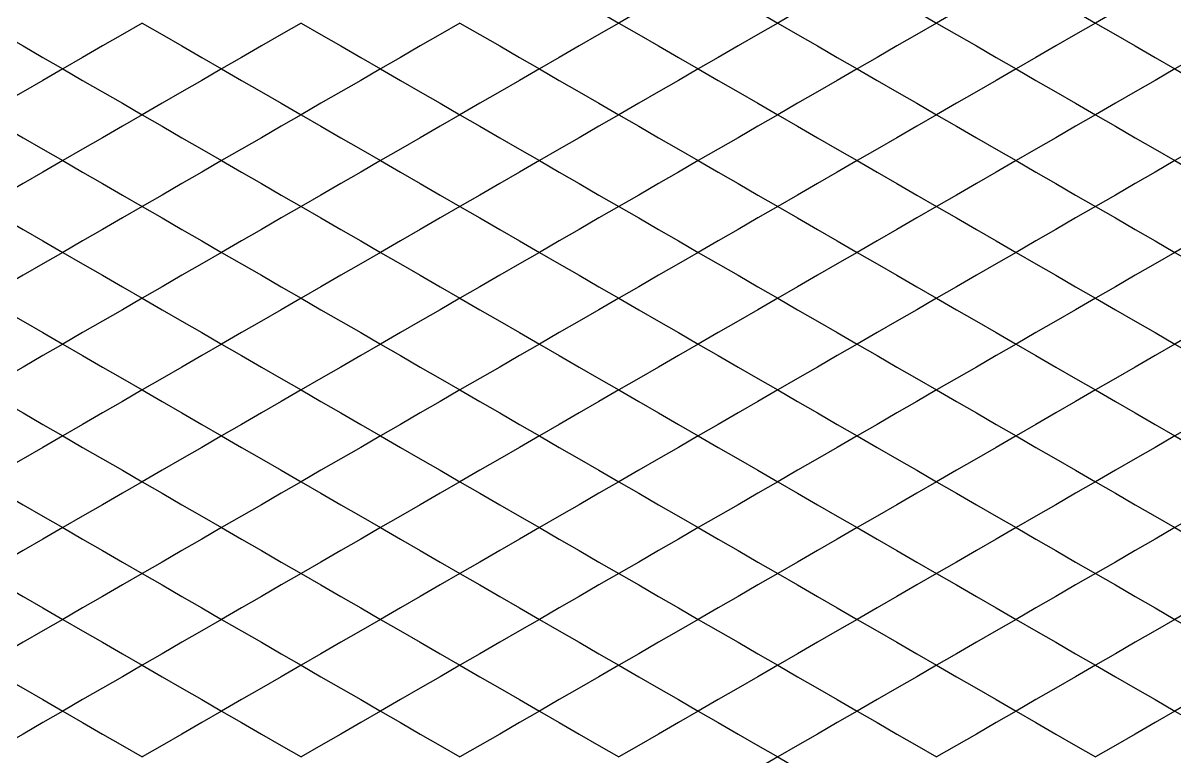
# Model space of a CAD drawing. Header units: metres. Extents: x 0 to 1028, y -291 to 246.
# Drawn here: x 321 to 413.2, y 29.1 to 87.9 of the extents above; entities that cross this region are included whole.
import ezdxf

# ---------------------------------------------------------------- set-up
doc = ezdxf.new("R2010")
doc.units = ezdxf.units.M
doc.layers.add('LAYER_02_PROJECTION', color=7, linetype='Continuous')

msp = doc.modelspace()

# ---------------------------------------------------------------- linework, layer by layer
at = {"layer": 'LAYER_02_PROJECTION'}
for points in [[(362.322, 91.611), (363.913, 90.692), (365.503, 89.774), (367.094, 88.855), (368.685, 87.937)], [(362.322, 91.611), (363.913, 90.692), (365.503, 89.774), (367.094, 88.855), (368.685, 87.937)], [(375.049, 91.611), (373.458, 90.692), (371.867, 89.774), (370.276, 88.855), (368.685, 87.937)], [(375.049, 91.611), (373.458, 90.692), (371.867, 89.774), (370.276, 88.855), (368.685, 87.937)], [(375.049, 91.611), (376.64, 90.692), (378.231, 89.774), (379.822, 88.855), (381.413, 87.937)], [(375.049, 91.611), (376.64, 90.692), (378.231, 89.774), (379.822, 88.855), (381.413, 87.937)], [(387.777, 91.611), (386.186, 90.692), (384.595, 89.774), (383.004, 88.855), (381.413, 87.937)], [(387.777, 91.611), (386.186, 90.692), (384.595, 89.774), (383.004, 88.855), (381.413, 87.937)], [(387.777, 91.611), (389.368, 90.692), (390.959, 89.774), (392.55, 88.855), (394.141, 87.937)], [(387.777, 91.611), (389.368, 90.692), (390.959, 89.774), (392.55, 88.855), (394.141, 87.937)], [(400.505, 91.611), (398.914, 90.692), (397.323, 89.774), (395.732, 88.855), (394.141, 87.937)], [(400.505, 91.611), (398.914, 90.692), (397.323, 89.774), (395.732, 88.855), (394.141, 87.937)], [(400.505, 91.611), (402.096, 90.692), (403.687, 89.774), (405.278, 88.855), (406.869, 87.937)], [(400.505, 91.611), (402.096, 90.692), (403.687, 89.774), (405.278, 88.855), (406.869, 87.937)], [(413.233, 91.611), (411.642, 90.692), (410.051, 89.774), (408.46, 88.855), (406.869, 87.937)], [(413.233, 91.611), (411.642, 90.692), (410.051, 89.774), (408.46, 88.855), (406.869, 87.937)], [(317.774, 87.937), (319.365, 87.018), (320.956, 86.1), (322.547, 85.181), (324.138, 84.262)], [(317.774, 87.937), (319.365, 87.018), (320.956, 86.1), (322.547, 85.181), (324.138, 84.262)], [(330.502, 87.937), (328.911, 87.018), (327.32, 86.1), (325.729, 85.181), (324.138, 84.262)], [(330.502, 87.937), (328.911, 87.018), (327.32, 86.1), (325.729, 85.181), (324.138, 84.262)], [(330.502, 87.937), (332.093, 87.018), (333.684, 86.1), (335.275, 85.181), (336.866, 84.262)], [(330.502, 87.937), (332.093, 87.018), (333.684, 86.1), (335.275, 85.181), (336.866, 84.262)], [(343.23, 87.937), (341.639, 87.018), (340.048, 86.1), (338.457, 85.181), (336.866, 84.262)], [(343.23, 87.937), (341.639, 87.018), (340.048, 86.1), (338.457, 85.181), (336.866, 84.262)], [(343.23, 87.937), (344.821, 87.018), (346.412, 86.1), (348.003, 85.181), (349.594, 84.262)], [(343.23, 87.937), (344.821, 87.018), (346.412, 86.1), (348.003, 85.181), (349.594, 84.262)], [(355.958, 87.937), (354.367, 87.018), (352.776, 86.1), (351.185, 85.181), (349.594, 84.262)], [(355.958, 87.937), (354.367, 87.018), (352.776, 86.1), (351.185, 85.181), (349.594, 84.262)], [(355.958, 87.937), (357.549, 87.018), (359.14, 86.1), (360.731, 85.181), (362.322, 84.262)], [(355.958, 87.937), (357.549, 87.018), (359.14, 86.1), (360.731, 85.181), (362.322, 84.262)], [(368.685, 87.937), (367.094, 87.018), (365.503, 86.1), (363.913, 85.181), (362.322, 84.262)], [(368.685, 87.937), (367.094, 87.018), (365.503, 86.1), (363.913, 85.181), (362.322, 84.262)], [(368.685, 87.937), (370.276, 87.018), (371.867, 86.1), (373.458, 85.181), (375.049, 84.262)], [(368.685, 87.937), (370.276, 87.018), (371.867, 86.1), (373.458, 85.181), (375.049, 84.262)], [(381.413, 87.937), (379.822, 87.018), (378.231, 86.1), (376.64, 85.181), (375.049, 84.262)], [(381.413, 87.937), (379.822, 87.018), (378.231, 86.1), (376.64, 85.181), (375.049, 84.262)], [(381.413, 87.937), (383.004, 87.018), (384.595, 86.1), (386.186, 85.181), (387.777, 84.262)], [(381.413, 87.937), (383.004, 87.018), (384.595, 86.1), (386.186, 85.181), (387.777, 84.262)], [(394.141, 87.937), (392.55, 87.018), (390.959, 86.1), (389.368, 85.181), (387.777, 84.262)], [(394.141, 87.937), (392.55, 87.018), (390.959, 86.1), (389.368, 85.181), (387.777, 84.262)], [(394.141, 87.937), (395.732, 87.018), (397.323, 86.1), (398.914, 85.181), (400.505, 84.262)], [(394.141, 87.937), (395.732, 87.018), (397.323, 86.1), (398.914, 85.181), (400.505, 84.262)], [(406.869, 87.937), (405.278, 87.018), (403.687, 86.1), (402.096, 85.181), (400.505, 84.262)], [(406.869, 87.937), (405.278, 87.018), (403.687, 86.1), (402.096, 85.181), (400.505, 84.262)], [(406.869, 87.937), (408.46, 87.018), (410.051, 86.1), (411.642, 85.181), (413.233, 84.262)], [(406.869, 87.937), (408.46, 87.018), (410.051, 86.1), (411.642, 85.181), (413.233, 84.262)], [(419.597, 87.937), (418.006, 87.018), (416.415, 86.1), (414.824, 85.181), (413.233, 84.262)], [(419.597, 87.937), (418.006, 87.018), (416.415, 86.1), (414.824, 85.181), (413.233, 84.262)], [(324.138, 84.262), (322.547, 83.344), (320.956, 82.425), (319.365, 81.507), (317.774, 80.588)], [(324.138, 84.262), (322.547, 83.344), (320.956, 82.425), (319.365, 81.507), (317.774, 80.588)], [(324.138, 84.262), (325.729, 83.344), (327.32, 82.425), (328.911, 81.507), (330.502, 80.588)], [(324.138, 84.262), (325.729, 83.344), (327.32, 82.425), (328.911, 81.507), (330.502, 80.588)], [(336.866, 84.262), (335.275, 83.344), (333.684, 82.425), (332.093, 81.507), (330.502, 80.588)], [(336.866, 84.262), (335.275, 83.344), (333.684, 82.425), (332.093, 81.507), (330.502, 80.588)], [(336.866, 84.262), (338.457, 83.344), (340.048, 82.425), (341.639, 81.507), (343.23, 80.588)], [(336.866, 84.262), (338.457, 83.344), (340.048, 82.425), (341.639, 81.507), (343.23, 80.588)], [(349.594, 84.262), (348.003, 83.344), (346.412, 82.425), (344.821, 81.507), (343.23, 80.588)], [(349.594, 84.262), (348.003, 83.344), (346.412, 82.425), (344.821, 81.507), (343.23, 80.588)], [(349.594, 84.262), (351.185, 83.344), (352.776, 82.425), (354.367, 81.507), (355.958, 80.588)], [(349.594, 84.262), (351.185, 83.344), (352.776, 82.425), (354.367, 81.507), (355.958, 80.588)], [(362.322, 84.262), (360.731, 83.344), (359.14, 82.425), (357.549, 81.507), (355.958, 80.588)], [(362.322, 84.262), (360.731, 83.344), (359.14, 82.425), (357.549, 81.507), (355.958, 80.588)], [(362.322, 84.262), (363.913, 83.344), (365.503, 82.425), (367.094, 81.507), (368.685, 80.588)], [(362.322, 84.262), (363.913, 83.344), (365.503, 82.425), (367.094, 81.507), (368.685, 80.588)], [(375.049, 84.262), (373.458, 83.344), (371.867, 82.425), (370.276, 81.507), (368.685, 80.588)], [(375.049, 84.262), (373.458, 83.344), (371.867, 82.425), (370.276, 81.507), (368.685, 80.588)], [(375.049, 84.262), (376.64, 83.344), (378.231, 82.425), (379.822, 81.507), (381.413, 80.588)], [(375.049, 84.262), (376.64, 83.344), (378.231, 82.425), (379.822, 81.507), (381.413, 80.588)], [(387.777, 84.262), (386.186, 83.344), (384.595, 82.425), (383.004, 81.507), (381.413, 80.588)], [(387.777, 84.262), (386.186, 83.344), (384.595, 82.425), (383.004, 81.507), (381.413, 80.588)], [(387.777, 84.262), (389.368, 83.344), (390.959, 82.425), (392.55, 81.507), (394.141, 80.588)], [(387.777, 84.262), (389.368, 83.344), (390.959, 82.425), (392.55, 81.507), (394.141, 80.588)], [(400.505, 84.262), (398.914, 83.344), (397.323, 82.425), (395.732, 81.507), (394.141, 80.588)], [(400.505, 84.262), (398.914, 83.344), (397.323, 82.425), (395.732, 81.507), (394.141, 80.588)], [(400.505, 84.262), (402.096, 83.344), (403.687, 82.425), (405.278, 81.507), (406.869, 80.588)], [(400.505, 84.262), (402.096, 83.344), (403.687, 82.425), (405.278, 81.507), (406.869, 80.588)], [(413.233, 84.262), (411.642, 83.344), (410.051, 82.425), (408.46, 81.507), (406.869, 80.588)], [(413.233, 84.262), (411.642, 83.344), (410.051, 82.425), (408.46, 81.507), (406.869, 80.588)], [(413.233, 84.262), (414.824, 83.344), (416.415, 82.425), (418.006, 81.507), (419.597, 80.588)], [(413.233, 84.262), (414.824, 83.344), (416.415, 82.425), (418.006, 81.507), (419.597, 80.588)], [(317.774, 80.588), (319.365, 79.67), (320.956, 78.751), (322.547, 77.833), (324.138, 76.914)], [(317.774, 80.588), (319.365, 79.67), (320.956, 78.751), (322.547, 77.833), (324.138, 76.914)], [(330.502, 80.588), (328.911, 79.67), (327.32, 78.751), (325.729, 77.833), (324.138, 76.914)], [(330.502, 80.588), (328.911, 79.67), (327.32, 78.751), (325.729, 77.833), (324.138, 76.914)], [(330.502, 80.588), (332.093, 79.67), (333.684, 78.751), (335.275, 77.833), (336.866, 76.914)], [(330.502, 80.588), (332.093, 79.67), (333.684, 78.751), (335.275, 77.833), (336.866, 76.914)], [(343.23, 80.588), (341.639, 79.67), (340.048, 78.751), (338.457, 77.833), (336.866, 76.914)], [(343.23, 80.588), (341.639, 79.67), (340.048, 78.751), (338.457, 77.833), (336.866, 76.914)], [(343.23, 80.588), (344.821, 79.67), (346.412, 78.751), (348.003, 77.833), (349.594, 76.914)], [(343.23, 80.588), (344.821, 79.67), (346.412, 78.751), (348.003, 77.833), (349.594, 76.914)], [(355.958, 80.588), (354.367, 79.67), (352.776, 78.751), (351.185, 77.833), (349.594, 76.914)], [(355.958, 80.588), (354.367, 79.67), (352.776, 78.751), (351.185, 77.833), (349.594, 76.914)], [(355.958, 80.588), (357.549, 79.67), (359.14, 78.751), (360.731, 77.833), (362.322, 76.914)], [(355.958, 80.588), (357.549, 79.67), (359.14, 78.751), (360.731, 77.833), (362.322, 76.914)], [(368.685, 80.588), (367.094, 79.67), (365.503, 78.751), (363.913, 77.833), (362.322, 76.914)], [(368.685, 80.588), (367.094, 79.67), (365.503, 78.751), (363.913, 77.833), (362.322, 76.914)], [(368.685, 80.588), (370.276, 79.67), (371.867, 78.751), (373.458, 77.833), (375.049, 76.914)], [(368.685, 80.588), (370.276, 79.67), (371.867, 78.751), (373.458, 77.833), (375.049, 76.914)], [(381.413, 80.588), (379.822, 79.67), (378.231, 78.751), (376.64, 77.833), (375.049, 76.914)], [(381.413, 80.588), (379.822, 79.67), (378.231, 78.751), (376.64, 77.833), (375.049, 76.914)], [(381.413, 80.588), (383.004, 79.67), (384.595, 78.751), (386.186, 77.833), (387.777, 76.914)], [(381.413, 80.588), (383.004, 79.67), (384.595, 78.751), (386.186, 77.833), (387.777, 76.914)], [(394.141, 80.588), (392.55, 79.67), (390.959, 78.751), (389.368, 77.833), (387.777, 76.914)], [(394.141, 80.588), (392.55, 79.67), (390.959, 78.751), (389.368, 77.833), (387.777, 76.914)], [(394.141, 80.588), (395.732, 79.67), (397.323, 78.751), (398.914, 77.833), (400.505, 76.914)], [(394.141, 80.588), (395.732, 79.67), (397.323, 78.751), (398.914, 77.833), (400.505, 76.914)], [(406.869, 80.588), (405.278, 79.67), (403.687, 78.751), (402.096, 77.833), (400.505, 76.914)], [(406.869, 80.588), (405.278, 79.67), (403.687, 78.751), (402.096, 77.833), (400.505, 76.914)], [(406.869, 80.588), (408.46, 79.67), (410.051, 78.751), (411.642, 77.833), (413.233, 76.914)], [(406.869, 80.588), (408.46, 79.67), (410.051, 78.751), (411.642, 77.833), (413.233, 76.914)], [(419.597, 80.588), (418.006, 79.67), (416.415, 78.751), (414.824, 77.833), (413.233, 76.914)], [(419.597, 80.588), (418.006, 79.67), (416.415, 78.751), (414.824, 77.833), (413.233, 76.914)], [(324.138, 76.914), (322.547, 75.995), (320.956, 75.077), (319.365, 74.158), (317.774, 73.24)], [(324.138, 76.914), (322.547, 75.995), (320.956, 75.077), (319.365, 74.158), (317.774, 73.24)], [(324.138, 76.914), (325.729, 75.995), (327.32, 75.077), (328.911, 74.158), (330.502, 73.24)], [(324.138, 76.914), (325.729, 75.995), (327.32, 75.077), (328.911, 74.158), (330.502, 73.24)], [(336.866, 76.914), (335.275, 75.995), (333.684, 75.077), (332.093, 74.158), (330.502, 73.24)], [(336.866, 76.914), (335.275, 75.995), (333.684, 75.077), (332.093, 74.158), (330.502, 73.24)], [(336.866, 76.914), (338.457, 75.995), (340.048, 75.077), (341.639, 74.158), (343.23, 73.24)], [(336.866, 76.914), (338.457, 75.995), (340.048, 75.077), (341.639, 74.158), (343.23, 73.24)], [(349.594, 76.914), (348.003, 75.995), (346.412, 75.077), (344.821, 74.158), (343.23, 73.24)], [(349.594, 76.914), (348.003, 75.995), (346.412, 75.077), (344.821, 74.158), (343.23, 73.24)], [(349.594, 76.914), (351.185, 75.995), (352.776, 75.077), (354.367, 74.158), (355.958, 73.24)], [(349.594, 76.914), (351.185, 75.995), (352.776, 75.077), (354.367, 74.158), (355.958, 73.24)], [(362.322, 76.914), (360.731, 75.995), (359.14, 75.077), (357.549, 74.158), (355.958, 73.24)], [(362.322, 76.914), (360.731, 75.995), (359.14, 75.077), (357.549, 74.158), (355.958, 73.24)], [(362.322, 76.914), (363.913, 75.995), (365.503, 75.077), (367.094, 74.158), (368.685, 73.24)], [(362.322, 76.914), (363.913, 75.995), (365.503, 75.077), (367.094, 74.158), (368.685, 73.24)], [(375.049, 76.914), (373.458, 75.995), (371.867, 75.077), (370.276, 74.158), (368.685, 73.24)], [(375.049, 76.914), (373.458, 75.995), (371.867, 75.077), (370.276, 74.158), (368.685, 73.24)], [(375.049, 76.914), (376.64, 75.995), (378.231, 75.077), (379.822, 74.158), (381.413, 73.24)], [(375.049, 76.914), (376.64, 75.995), (378.231, 75.077), (379.822, 74.158), (381.413, 73.24)], [(387.777, 76.914), (386.186, 75.995), (384.595, 75.077), (383.004, 74.158), (381.413, 73.24)], [(387.777, 76.914), (386.186, 75.995), (384.595, 75.077), (383.004, 74.158), (381.413, 73.24)], [(387.777, 76.914), (389.368, 75.995), (390.959, 75.077), (392.55, 74.158), (394.141, 73.24)], [(387.777, 76.914), (389.368, 75.995), (390.959, 75.077), (392.55, 74.158), (394.141, 73.24)], [(400.505, 76.914), (398.914, 75.995), (397.323, 75.077), (395.732, 74.158), (394.141, 73.24)], [(400.505, 76.914), (398.914, 75.995), (397.323, 75.077), (395.732, 74.158), (394.141, 73.24)], [(400.505, 76.914), (402.096, 75.995), (403.687, 75.077), (405.278, 74.158), (406.869, 73.24)], [(400.505, 76.914), (402.096, 75.995), (403.687, 75.077), (405.278, 74.158), (406.869, 73.24)], [(413.233, 76.914), (411.642, 75.995), (410.051, 75.077), (408.46, 74.158), (406.869, 73.24)], [(413.233, 76.914), (411.642, 75.995), (410.051, 75.077), (408.46, 74.158), (406.869, 73.24)], [(413.233, 76.914), (414.824, 75.995), (416.415, 75.077), (418.006, 74.158), (419.597, 73.24)], [(413.233, 76.914), (414.824, 75.995), (416.415, 75.077), (418.006, 74.158), (419.597, 73.24)], [(317.774, 73.24), (319.365, 72.321), (320.956, 71.403), (322.547, 70.484), (324.138, 69.566)], [(317.774, 73.24), (319.365, 72.321), (320.956, 71.403), (322.547, 70.484), (324.138, 69.566)], [(330.502, 73.24), (328.911, 72.321), (327.32, 71.403), (325.729, 70.484), (324.138, 69.566)], [(330.502, 73.24), (328.911, 72.321), (327.32, 71.403), (325.729, 70.484), (324.138, 69.566)], [(330.502, 73.24), (332.093, 72.321), (333.684, 71.403), (335.275, 70.484), (336.866, 69.566)], [(330.502, 73.24), (332.093, 72.321), (333.684, 71.403), (335.275, 70.484), (336.866, 69.566)], [(343.23, 73.24), (341.639, 72.321), (340.048, 71.403), (338.457, 70.484), (336.866, 69.566)], [(343.23, 73.24), (341.639, 72.321), (340.048, 71.403), (338.457, 70.484), (336.866, 69.566)], [(343.23, 73.24), (344.821, 72.321), (346.412, 71.403), (348.003, 70.484), (349.594, 69.566)], [(343.23, 73.24), (344.821, 72.321), (346.412, 71.403), (348.003, 70.484), (349.594, 69.566)], [(355.958, 73.24), (354.367, 72.321), (352.776, 71.403), (351.185, 70.484), (349.594, 69.566)], [(355.958, 73.24), (354.367, 72.321), (352.776, 71.403), (351.185, 70.484), (349.594, 69.566)], [(355.958, 73.24), (357.549, 72.321), (359.14, 71.403), (360.731, 70.484), (362.322, 69.566)], [(355.958, 73.24), (357.549, 72.321), (359.14, 71.403), (360.731, 70.484), (362.322, 69.566)], [(368.685, 73.24), (367.094, 72.321), (365.503, 71.403), (363.913, 70.484), (362.322, 69.566)], [(368.685, 73.24), (367.094, 72.321), (365.503, 71.403), (363.913, 70.484), (362.322, 69.566)], [(368.685, 73.24), (370.276, 72.321), (371.867, 71.403), (373.458, 70.484), (375.049, 69.566)], [(368.685, 73.24), (370.276, 72.321), (371.867, 71.403), (373.458, 70.484), (375.049, 69.566)], [(381.413, 73.24), (379.822, 72.321), (378.231, 71.403), (376.64, 70.484), (375.049, 69.566)], [(381.413, 73.24), (379.822, 72.321), (378.231, 71.403), (376.64, 70.484), (375.049, 69.566)], [(381.413, 73.24), (383.004, 72.321), (384.595, 71.403), (386.186, 70.484), (387.777, 69.566)], [(381.413, 73.24), (383.004, 72.321), (384.595, 71.403), (386.186, 70.484), (387.777, 69.566)], [(394.141, 73.24), (392.55, 72.321), (390.959, 71.403), (389.368, 70.484), (387.777, 69.566)], [(394.141, 73.24), (392.55, 72.321), (390.959, 71.403), (389.368, 70.484), (387.777, 69.566)], [(394.141, 73.24), (395.732, 72.321), (397.323, 71.403), (398.914, 70.484), (400.505, 69.566)], [(394.141, 73.24), (395.732, 72.321), (397.323, 71.403), (398.914, 70.484), (400.505, 69.566)], [(406.869, 73.24), (405.278, 72.321), (403.687, 71.403), (402.096, 70.484), (400.505, 69.566)], [(406.869, 73.24), (405.278, 72.321), (403.687, 71.403), (402.096, 70.484), (400.505, 69.566)], [(406.869, 73.24), (408.46, 72.321), (410.051, 71.403), (411.642, 70.484), (413.233, 69.566)], [(406.869, 73.24), (408.46, 72.321), (410.051, 71.403), (411.642, 70.484), (413.233, 69.566)], [(419.597, 73.24), (418.006, 72.321), (416.415, 71.403), (414.824, 70.484), (413.233, 69.566)], [(419.597, 73.24), (418.006, 72.321), (416.415, 71.403), (414.824, 70.484), (413.233, 69.566)], [(324.138, 69.566), (322.547, 68.647), (320.956, 67.728), (319.365, 66.81), (317.774, 65.891)], [(324.138, 69.566), (322.547, 68.647), (320.956, 67.728), (319.365, 66.81), (317.774, 65.891)], [(324.138, 69.566), (325.729, 68.647), (327.32, 67.728), (328.911, 66.81), (330.502, 65.891)], [(324.138, 69.566), (325.729, 68.647), (327.32, 67.728), (328.911, 66.81), (330.502, 65.891)], [(336.866, 69.566), (335.275, 68.647), (333.684, 67.728), (332.093, 66.81), (330.502, 65.891)], [(336.866, 69.566), (335.275, 68.647), (333.684, 67.728), (332.093, 66.81), (330.502, 65.891)], [(336.866, 69.566), (338.457, 68.647), (340.048, 67.728), (341.639, 66.81), (343.23, 65.891)], [(336.866, 69.566), (338.457, 68.647), (340.048, 67.728), (341.639, 66.81), (343.23, 65.891)], [(349.594, 69.566), (348.003, 68.647), (346.412, 67.728), (344.821, 66.81), (343.23, 65.891)], [(349.594, 69.566), (348.003, 68.647), (346.412, 67.728), (344.821, 66.81), (343.23, 65.891)], [(349.594, 69.566), (351.185, 68.647), (352.776, 67.728), (354.367, 66.81), (355.958, 65.891)], [(349.594, 69.566), (351.185, 68.647), (352.776, 67.728), (354.367, 66.81), (355.958, 65.891)], [(362.322, 69.566), (360.731, 68.647), (359.14, 67.728), (357.549, 66.81), (355.958, 65.891)], [(362.322, 69.566), (360.731, 68.647), (359.14, 67.728), (357.549, 66.81), (355.958, 65.891)], [(362.322, 69.566), (363.913, 68.647), (365.503, 67.728), (367.094, 66.81), (368.685, 65.891)], [(362.322, 69.566), (363.913, 68.647), (365.503, 67.728), (367.094, 66.81), (368.685, 65.891)], [(375.049, 69.566), (373.458, 68.647), (371.867, 67.728), (370.276, 66.81), (368.685, 65.891)], [(375.049, 69.566), (373.458, 68.647), (371.867, 67.728), (370.276, 66.81), (368.685, 65.891)], [(375.049, 69.566), (376.64, 68.647), (378.231, 67.728), (379.822, 66.81), (381.413, 65.891)], [(375.049, 69.566), (376.64, 68.647), (378.231, 67.728), (379.822, 66.81), (381.413, 65.891)], [(387.777, 69.566), (386.186, 68.647), (384.595, 67.728), (383.004, 66.81), (381.413, 65.891)], [(387.777, 69.566), (386.186, 68.647), (384.595, 67.728), (383.004, 66.81), (381.413, 65.891)], [(387.777, 69.566), (389.368, 68.647), (390.959, 67.728), (392.55, 66.81), (394.141, 65.891)], [(387.777, 69.566), (389.368, 68.647), (390.959, 67.728), (392.55, 66.81), (394.141, 65.891)], [(400.505, 69.566), (398.914, 68.647), (397.323, 67.728), (395.732, 66.81), (394.141, 65.891)], [(400.505, 69.566), (398.914, 68.647), (397.323, 67.728), (395.732, 66.81), (394.141, 65.891)], [(400.505, 69.566), (402.096, 68.647), (403.687, 67.728), (405.278, 66.81), (406.869, 65.891)], [(400.505, 69.566), (402.096, 68.647), (403.687, 67.728), (405.278, 66.81), (406.869, 65.891)], [(413.233, 69.566), (411.642, 68.647), (410.051, 67.728), (408.46, 66.81), (406.869, 65.891)], [(413.233, 69.566), (411.642, 68.647), (410.051, 67.728), (408.46, 66.81), (406.869, 65.891)], [(413.233, 69.566), (414.824, 68.647), (416.415, 67.728), (418.006, 66.81), (419.597, 65.891)], [(413.233, 69.566), (414.824, 68.647), (416.415, 67.728), (418.006, 66.81), (419.597, 65.891)], [(317.774, 65.891), (319.365, 64.973), (320.956, 64.054), (322.547, 63.136), (324.138, 62.217)], [(317.774, 65.891), (319.365, 64.973), (320.956, 64.054), (322.547, 63.136), (324.138, 62.217)], [(330.502, 65.891), (328.911, 64.973), (327.32, 64.054), (325.729, 63.136), (324.138, 62.217)], [(330.502, 65.891), (328.911, 64.973), (327.32, 64.054), (325.729, 63.136), (324.138, 62.217)], [(330.502, 65.891), (332.093, 64.973), (333.684, 64.054), (335.275, 63.136), (336.866, 62.217)], [(330.502, 65.891), (332.093, 64.973), (333.684, 64.054), (335.275, 63.136), (336.866, 62.217)], [(343.23, 65.891), (341.639, 64.973), (340.048, 64.054), (338.457, 63.136), (336.866, 62.217)], [(343.23, 65.891), (341.639, 64.973), (340.048, 64.054), (338.457, 63.136), (336.866, 62.217)], [(343.23, 65.891), (344.821, 64.973), (346.412, 64.054), (348.003, 63.136), (349.594, 62.217)], [(343.23, 65.891), (344.821, 64.973), (346.412, 64.054), (348.003, 63.136), (349.594, 62.217)], [(355.958, 65.891), (354.367, 64.973), (352.776, 64.054), (351.185, 63.136), (349.594, 62.217)], [(355.958, 65.891), (354.367, 64.973), (352.776, 64.054), (351.185, 63.136), (349.594, 62.217)], [(355.958, 65.891), (357.549, 64.973), (359.14, 64.054), (360.731, 63.136), (362.322, 62.217)], [(355.958, 65.891), (357.549, 64.973), (359.14, 64.054), (360.731, 63.136), (362.322, 62.217)], [(368.685, 65.891), (367.094, 64.973), (365.503, 64.054), (363.913, 63.136), (362.322, 62.217)], [(368.685, 65.891), (367.094, 64.973), (365.503, 64.054), (363.913, 63.136), (362.322, 62.217)], [(368.685, 65.891), (370.276, 64.973), (371.867, 64.054), (373.458, 63.136), (375.049, 62.217)], [(368.685, 65.891), (370.276, 64.973), (371.867, 64.054), (373.458, 63.136), (375.049, 62.217)], [(381.413, 65.891), (379.822, 64.973), (378.231, 64.054), (376.64, 63.136), (375.049, 62.217)], [(381.413, 65.891), (379.822, 64.973), (378.231, 64.054), (376.64, 63.136), (375.049, 62.217)], [(381.413, 65.891), (383.004, 64.973), (384.595, 64.054), (386.186, 63.136), (387.777, 62.217)], [(381.413, 65.891), (383.004, 64.973), (384.595, 64.054), (386.186, 63.136), (387.777, 62.217)], [(394.141, 65.891), (392.55, 64.973), (390.959, 64.054), (389.368, 63.136), (387.777, 62.217)], [(394.141, 65.891), (392.55, 64.973), (390.959, 64.054), (389.368, 63.136), (387.777, 62.217)], [(394.141, 65.891), (395.732, 64.973), (397.323, 64.054), (398.914, 63.136), (400.505, 62.217)], [(394.141, 65.891), (395.732, 64.973), (397.323, 64.054), (398.914, 63.136), (400.505, 62.217)], [(406.869, 65.891), (405.278, 64.973), (403.687, 64.054), (402.096, 63.136), (400.505, 62.217)], [(406.869, 65.891), (405.278, 64.973), (403.687, 64.054), (402.096, 63.136), (400.505, 62.217)], [(406.869, 65.891), (408.46, 64.973), (410.051, 64.054), (411.642, 63.136), (413.233, 62.217)], [(406.869, 65.891), (408.46, 64.973), (410.051, 64.054), (411.642, 63.136), (413.233, 62.217)], [(419.597, 65.891), (418.006, 64.973), (416.415, 64.054), (414.824, 63.136), (413.233, 62.217)], [(419.597, 65.891), (418.006, 64.973), (416.415, 64.054), (414.824, 63.136), (413.233, 62.217)], [(324.138, 62.217), (322.547, 61.298), (320.956, 60.38), (319.365, 59.461), (317.774, 58.543)], [(324.138, 62.217), (322.547, 61.298), (320.956, 60.38), (319.365, 59.461), (317.774, 58.543)], [(324.138, 62.217), (325.729, 61.298), (327.32, 60.38), (328.911, 59.461), (330.502, 58.543)], [(324.138, 62.217), (325.729, 61.298), (327.32, 60.38), (328.911, 59.461), (330.502, 58.543)], [(336.866, 62.217), (335.275, 61.298), (333.684, 60.38), (332.093, 59.461), (330.502, 58.543)], [(336.866, 62.217), (335.275, 61.298), (333.684, 60.38), (332.093, 59.461), (330.502, 58.543)], [(336.866, 62.217), (338.457, 61.298), (340.048, 60.38), (341.639, 59.461), (343.23, 58.543)], [(336.866, 62.217), (338.457, 61.298), (340.048, 60.38), (341.639, 59.461), (343.23, 58.543)], [(349.594, 62.217), (348.003, 61.298), (346.412, 60.38), (344.821, 59.461), (343.23, 58.543)], [(349.594, 62.217), (348.003, 61.298), (346.412, 60.38), (344.821, 59.461), (343.23, 58.543)], [(349.594, 62.217), (351.185, 61.298), (352.776, 60.38), (354.367, 59.461), (355.958, 58.543)], [(349.594, 62.217), (351.185, 61.298), (352.776, 60.38), (354.367, 59.461), (355.958, 58.543)], [(362.322, 62.217), (360.731, 61.298), (359.14, 60.38), (357.549, 59.461), (355.958, 58.543)], [(362.322, 62.217), (360.731, 61.298), (359.14, 60.38), (357.549, 59.461), (355.958, 58.543)], [(362.322, 62.217), (363.913, 61.298), (365.503, 60.38), (367.094, 59.461), (368.685, 58.543)], [(362.322, 62.217), (363.913, 61.298), (365.503, 60.38), (367.094, 59.461), (368.685, 58.543)], [(375.049, 62.217), (373.458, 61.298), (371.867, 60.38), (370.276, 59.461), (368.685, 58.543)], [(375.049, 62.217), (373.458, 61.298), (371.867, 60.38), (370.276, 59.461), (368.685, 58.543)], [(375.049, 62.217), (376.64, 61.298), (378.231, 60.38), (379.822, 59.461), (381.413, 58.543)], [(375.049, 62.217), (376.64, 61.298), (378.231, 60.38), (379.822, 59.461), (381.413, 58.543)], [(387.777, 62.217), (386.186, 61.298), (384.595, 60.38), (383.004, 59.461), (381.413, 58.543)], [(387.777, 62.217), (386.186, 61.298), (384.595, 60.38), (383.004, 59.461), (381.413, 58.543)], [(387.777, 62.217), (389.368, 61.298), (390.959, 60.38), (392.55, 59.461), (394.141, 58.543)], [(387.777, 62.217), (389.368, 61.298), (390.959, 60.38), (392.55, 59.461), (394.141, 58.543)], [(400.505, 62.217), (398.914, 61.298), (397.323, 60.38), (395.732, 59.461), (394.141, 58.543)], [(400.505, 62.217), (398.914, 61.298), (397.323, 60.38), (395.732, 59.461), (394.141, 58.543)], [(400.505, 62.217), (402.096, 61.298), (403.687, 60.38), (405.278, 59.461), (406.869, 58.543)], [(400.505, 62.217), (402.096, 61.298), (403.687, 60.38), (405.278, 59.461), (406.869, 58.543)], [(413.233, 62.217), (411.642, 61.298), (410.051, 60.38), (408.46, 59.461), (406.869, 58.543)], [(413.233, 62.217), (411.642, 61.298), (410.051, 60.38), (408.46, 59.461), (406.869, 58.543)], [(413.233, 62.217), (414.824, 61.298), (416.415, 60.38), (418.006, 59.461), (419.597, 58.543)], [(413.233, 62.217), (414.824, 61.298), (416.415, 60.38), (418.006, 59.461), (419.597, 58.543)], [(317.774, 58.543), (319.365, 57.624), (320.956, 56.706), (322.547, 55.787), (324.138, 54.869)], [(317.774, 58.543), (319.365, 57.624), (320.956, 56.706), (322.547, 55.787), (324.138, 54.869)], [(330.502, 58.543), (328.911, 57.624), (327.32, 56.706), (325.729, 55.787), (324.138, 54.869)], [(330.502, 58.543), (328.911, 57.624), (327.32, 56.706), (325.729, 55.787), (324.138, 54.869)], [(330.502, 58.543), (332.093, 57.624), (333.684, 56.706), (335.275, 55.787), (336.866, 54.869)], [(330.502, 58.543), (332.093, 57.624), (333.684, 56.706), (335.275, 55.787), (336.866, 54.869)], [(343.23, 58.543), (341.639, 57.624), (340.048, 56.706), (338.457, 55.787), (336.866, 54.869)], [(343.23, 58.543), (341.639, 57.624), (340.048, 56.706), (338.457, 55.787), (336.866, 54.869)], [(343.23, 58.543), (344.821, 57.624), (346.412, 56.706), (348.003, 55.787), (349.594, 54.869)], [(343.23, 58.543), (344.821, 57.624), (346.412, 56.706), (348.003, 55.787), (349.594, 54.869)], [(355.958, 58.543), (354.367, 57.624), (352.776, 56.706), (351.185, 55.787), (349.594, 54.869)], [(355.958, 58.543), (354.367, 57.624), (352.776, 56.706), (351.185, 55.787), (349.594, 54.869)], [(355.958, 58.543), (357.549, 57.624), (359.14, 56.706), (360.731, 55.787), (362.322, 54.869)], [(355.958, 58.543), (357.549, 57.624), (359.14, 56.706), (360.731, 55.787), (362.322, 54.869)], [(368.685, 58.543), (367.094, 57.624), (365.503, 56.706), (363.913, 55.787), (362.322, 54.869)], [(368.685, 58.543), (367.094, 57.624), (365.503, 56.706), (363.913, 55.787), (362.322, 54.869)], [(368.685, 58.543), (370.276, 57.624), (371.867, 56.706), (373.458, 55.787), (375.049, 54.869)], [(368.685, 58.543), (370.276, 57.624), (371.867, 56.706), (373.458, 55.787), (375.049, 54.869)], [(381.413, 58.543), (379.822, 57.624), (378.231, 56.706), (376.64, 55.787), (375.049, 54.869)], [(381.413, 58.543), (379.822, 57.624), (378.231, 56.706), (376.64, 55.787), (375.049, 54.869)], [(381.413, 58.543), (383.004, 57.624), (384.595, 56.706), (386.186, 55.787), (387.777, 54.869)], [(381.413, 58.543), (383.004, 57.624), (384.595, 56.706), (386.186, 55.787), (387.777, 54.869)], [(394.141, 58.543), (392.55, 57.624), (390.959, 56.706), (389.368, 55.787), (387.777, 54.869)], [(394.141, 58.543), (392.55, 57.624), (390.959, 56.706), (389.368, 55.787), (387.777, 54.869)], [(394.141, 58.543), (395.732, 57.624), (397.323, 56.706), (398.914, 55.787), (400.505, 54.869)], [(394.141, 58.543), (395.732, 57.624), (397.323, 56.706), (398.914, 55.787), (400.505, 54.869)], [(406.869, 58.543), (405.278, 57.624), (403.687, 56.706), (402.096, 55.787), (400.505, 54.869)], [(406.869, 58.543), (405.278, 57.624), (403.687, 56.706), (402.096, 55.787), (400.505, 54.869)], [(406.869, 58.543), (408.46, 57.624), (410.051, 56.706), (411.642, 55.787), (413.233, 54.869)], [(406.869, 58.543), (408.46, 57.624), (410.051, 56.706), (411.642, 55.787), (413.233, 54.869)], [(419.597, 58.543), (418.006, 57.624), (416.415, 56.706), (414.824, 55.787), (413.233, 54.869)], [(419.597, 58.543), (418.006, 57.624), (416.415, 56.706), (414.824, 55.787), (413.233, 54.869)], [(324.138, 54.869), (322.547, 53.95), (320.956, 53.031), (319.365, 52.113), (317.774, 51.194)], [(324.138, 54.869), (322.547, 53.95), (320.956, 53.031), (319.365, 52.113), (317.774, 51.194)], [(324.138, 54.869), (325.729, 53.95), (327.32, 53.031), (328.911, 52.113), (330.502, 51.194)], [(324.138, 54.869), (325.729, 53.95), (327.32, 53.031), (328.911, 52.113), (330.502, 51.194)], [(336.866, 54.869), (335.275, 53.95), (333.684, 53.031), (332.093, 52.113), (330.502, 51.194)], [(336.866, 54.869), (335.275, 53.95), (333.684, 53.031), (332.093, 52.113), (330.502, 51.194)], [(336.866, 54.869), (338.457, 53.95), (340.048, 53.031), (341.639, 52.113), (343.23, 51.194)], [(336.866, 54.869), (338.457, 53.95), (340.048, 53.031), (341.639, 52.113), (343.23, 51.194)], [(349.594, 54.869), (348.003, 53.95), (346.412, 53.031), (344.821, 52.113), (343.23, 51.194)], [(349.594, 54.869), (348.003, 53.95), (346.412, 53.031), (344.821, 52.113), (343.23, 51.194)], [(349.594, 54.869), (351.185, 53.95), (352.776, 53.031), (354.367, 52.113), (355.958, 51.194)], [(349.594, 54.869), (351.185, 53.95), (352.776, 53.031), (354.367, 52.113), (355.958, 51.194)], [(362.322, 54.869), (360.731, 53.95), (359.14, 53.031), (357.549, 52.113), (355.958, 51.194)], [(362.322, 54.869), (360.731, 53.95), (359.14, 53.031), (357.549, 52.113), (355.958, 51.194)], [(362.322, 54.869), (363.913, 53.95), (365.503, 53.031), (367.094, 52.113), (368.685, 51.194)], [(362.322, 54.869), (363.913, 53.95), (365.503, 53.031), (367.094, 52.113), (368.685, 51.194)], [(375.049, 54.869), (373.458, 53.95), (371.867, 53.031), (370.276, 52.113), (368.685, 51.194)], [(375.049, 54.869), (373.458, 53.95), (371.867, 53.031), (370.276, 52.113), (368.685, 51.194)], [(375.049, 54.869), (376.64, 53.95), (378.231, 53.031), (379.822, 52.113), (381.413, 51.194)], [(375.049, 54.869), (376.64, 53.95), (378.231, 53.031), (379.822, 52.113), (381.413, 51.194)], [(387.777, 54.869), (386.186, 53.95), (384.595, 53.031), (383.004, 52.113), (381.413, 51.194)], [(387.777, 54.869), (386.186, 53.95), (384.595, 53.031), (383.004, 52.113), (381.413, 51.194)], [(387.777, 54.869), (389.368, 53.95), (390.959, 53.031), (392.55, 52.113), (394.141, 51.194)], [(387.777, 54.869), (389.368, 53.95), (390.959, 53.031), (392.55, 52.113), (394.141, 51.194)], [(400.505, 54.869), (398.914, 53.95), (397.323, 53.031), (395.732, 52.113), (394.141, 51.194)], [(400.505, 54.869), (398.914, 53.95), (397.323, 53.031), (395.732, 52.113), (394.141, 51.194)], [(400.505, 54.869), (402.096, 53.95), (403.687, 53.031), (405.278, 52.113), (406.869, 51.194)], [(400.505, 54.869), (402.096, 53.95), (403.687, 53.031), (405.278, 52.113), (406.869, 51.194)], [(413.233, 54.869), (411.642, 53.95), (410.051, 53.031), (408.46, 52.113), (406.869, 51.194)], [(413.233, 54.869), (411.642, 53.95), (410.051, 53.031), (408.46, 52.113), (406.869, 51.194)], [(413.233, 54.869), (414.824, 53.95), (416.415, 53.031), (418.006, 52.113), (419.597, 51.194)], [(413.233, 54.869), (414.824, 53.95), (416.415, 53.031), (418.006, 52.113), (419.597, 51.194)], [(317.774, 51.194), (319.365, 50.276), (320.956, 49.357), (322.547, 48.439), (324.138, 47.52)], [(317.774, 51.194), (319.365, 50.276), (320.956, 49.357), (322.547, 48.439), (324.138, 47.52)], [(330.502, 51.194), (328.911, 50.276), (327.32, 49.357), (325.729, 48.439), (324.138, 47.52)], [(330.502, 51.194), (328.911, 50.276), (327.32, 49.357), (325.729, 48.439), (324.138, 47.52)], [(330.502, 51.194), (332.093, 50.276), (333.684, 49.357), (335.275, 48.439), (336.866, 47.52)], [(330.502, 51.194), (332.093, 50.276), (333.684, 49.357), (335.275, 48.439), (336.866, 47.52)], [(343.23, 51.194), (341.639, 50.276), (340.048, 49.357), (338.457, 48.439), (336.866, 47.52)], [(343.23, 51.194), (341.639, 50.276), (340.048, 49.357), (338.457, 48.439), (336.866, 47.52)], [(343.23, 51.194), (344.821, 50.276), (346.412, 49.357), (348.003, 48.439), (349.594, 47.52)], [(343.23, 51.194), (344.821, 50.276), (346.412, 49.357), (348.003, 48.439), (349.594, 47.52)], [(355.958, 51.194), (354.367, 50.276), (352.776, 49.357), (351.185, 48.439), (349.594, 47.52)], [(355.958, 51.194), (354.367, 50.276), (352.776, 49.357), (351.185, 48.439), (349.594, 47.52)], [(355.958, 51.194), (357.549, 50.276), (359.14, 49.357), (360.731, 48.439), (362.322, 47.52)], [(355.958, 51.194), (357.549, 50.276), (359.14, 49.357), (360.731, 48.439), (362.322, 47.52)], [(368.685, 51.194), (367.094, 50.276), (365.503, 49.357), (363.913, 48.439), (362.322, 47.52)], [(368.685, 51.194), (367.094, 50.276), (365.503, 49.357), (363.913, 48.439), (362.322, 47.52)], [(368.685, 51.194), (370.276, 50.276), (371.867, 49.357), (373.458, 48.439), (375.049, 47.52)], [(368.685, 51.194), (370.276, 50.276), (371.867, 49.357), (373.458, 48.439), (375.049, 47.52)], [(381.413, 51.194), (379.822, 50.276), (378.231, 49.357), (376.64, 48.439), (375.049, 47.52)], [(381.413, 51.194), (379.822, 50.276), (378.231, 49.357), (376.64, 48.439), (375.049, 47.52)], [(381.413, 51.194), (383.004, 50.276), (384.595, 49.357), (386.186, 48.439), (387.777, 47.52)], [(381.413, 51.194), (383.004, 50.276), (384.595, 49.357), (386.186, 48.439), (387.777, 47.52)], [(394.141, 51.194), (392.55, 50.276), (390.959, 49.357), (389.368, 48.439), (387.777, 47.52)], [(394.141, 51.194), (392.55, 50.276), (390.959, 49.357), (389.368, 48.439), (387.777, 47.52)], [(394.141, 51.194), (395.732, 50.276), (397.323, 49.357), (398.914, 48.439), (400.505, 47.52)], [(394.141, 51.194), (395.732, 50.276), (397.323, 49.357), (398.914, 48.439), (400.505, 47.52)], [(406.869, 51.194), (405.278, 50.276), (403.687, 49.357), (402.096, 48.439), (400.505, 47.52)], [(406.869, 51.194), (405.278, 50.276), (403.687, 49.357), (402.096, 48.439), (400.505, 47.52)], [(406.869, 51.194), (408.46, 50.276), (410.051, 49.357), (411.642, 48.439), (413.233, 47.52)], [(406.869, 51.194), (408.46, 50.276), (410.051, 49.357), (411.642, 48.439), (413.233, 47.52)], [(419.597, 51.194), (418.006, 50.276), (416.415, 49.357), (414.824, 48.439), (413.233, 47.52)], [(419.597, 51.194), (418.006, 50.276), (416.415, 49.357), (414.824, 48.439), (413.233, 47.52)], [(324.138, 47.52), (322.547, 46.602), (320.956, 45.683), (319.365, 44.764), (317.774, 43.846)], [(324.138, 47.52), (322.547, 46.602), (320.956, 45.683), (319.365, 44.764), (317.774, 43.846)], [(324.138, 47.52), (325.729, 46.602), (327.32, 45.683), (328.911, 44.764), (330.502, 43.846)], [(324.138, 47.52), (325.729, 46.602), (327.32, 45.683), (328.911, 44.764), (330.502, 43.846)], [(336.866, 47.52), (335.275, 46.602), (333.684, 45.683), (332.093, 44.764), (330.502, 43.846)], [(336.866, 47.52), (335.275, 46.602), (333.684, 45.683), (332.093, 44.764), (330.502, 43.846)], [(336.866, 47.52), (338.457, 46.602), (340.048, 45.683), (341.639, 44.764), (343.23, 43.846)], [(336.866, 47.52), (338.457, 46.602), (340.048, 45.683), (341.639, 44.764), (343.23, 43.846)], [(349.594, 47.52), (348.003, 46.602), (346.412, 45.683), (344.821, 44.764), (343.23, 43.846)], [(349.594, 47.52), (348.003, 46.602), (346.412, 45.683), (344.821, 44.764), (343.23, 43.846)], [(349.594, 47.52), (351.185, 46.602), (352.776, 45.683), (354.367, 44.764), (355.958, 43.846)], [(349.594, 47.52), (351.185, 46.602), (352.776, 45.683), (354.367, 44.764), (355.958, 43.846)], [(362.322, 47.52), (360.731, 46.602), (359.14, 45.683), (357.549, 44.764), (355.958, 43.846)], [(362.322, 47.52), (360.731, 46.602), (359.14, 45.683), (357.549, 44.764), (355.958, 43.846)], [(362.322, 47.52), (363.913, 46.602), (365.503, 45.683), (367.094, 44.764), (368.685, 43.846)], [(362.322, 47.52), (363.913, 46.602), (365.503, 45.683), (367.094, 44.764), (368.685, 43.846)], [(375.049, 47.52), (373.458, 46.602), (371.867, 45.683), (370.276, 44.764), (368.685, 43.846)], [(375.049, 47.52), (373.458, 46.602), (371.867, 45.683), (370.276, 44.764), (368.685, 43.846)], [(375.049, 47.52), (376.64, 46.602), (378.231, 45.683), (379.822, 44.764), (381.413, 43.846)], [(375.049, 47.52), (376.64, 46.602), (378.231, 45.683), (379.822, 44.764), (381.413, 43.846)], [(387.777, 47.52), (386.186, 46.602), (384.595, 45.683), (383.004, 44.764), (381.413, 43.846)], [(387.777, 47.52), (386.186, 46.602), (384.595, 45.683), (383.004, 44.764), (381.413, 43.846)], [(387.777, 47.52), (389.368, 46.602), (390.959, 45.683), (392.55, 44.764), (394.141, 43.846)], [(387.777, 47.52), (389.368, 46.602), (390.959, 45.683), (392.55, 44.764), (394.141, 43.846)], [(400.505, 47.52), (398.914, 46.602), (397.323, 45.683), (395.732, 44.764), (394.141, 43.846)], [(400.505, 47.52), (398.914, 46.602), (397.323, 45.683), (395.732, 44.764), (394.141, 43.846)], [(400.505, 47.52), (402.096, 46.602), (403.687, 45.683), (405.278, 44.764), (406.869, 43.846)], [(400.505, 47.52), (402.096, 46.602), (403.687, 45.683), (405.278, 44.764), (406.869, 43.846)], [(413.233, 47.52), (411.642, 46.602), (410.051, 45.683), (408.46, 44.764), (406.869, 43.846)], [(413.233, 47.52), (411.642, 46.602), (410.051, 45.683), (408.46, 44.764), (406.869, 43.846)], [(413.233, 47.52), (414.824, 46.602), (416.415, 45.683), (418.006, 44.764), (419.597, 43.846)], [(413.233, 47.52), (414.824, 46.602), (416.415, 45.683), (418.006, 44.764), (419.597, 43.846)], [(317.774, 43.846), (319.365, 42.927), (320.956, 42.009), (322.547, 41.09), (324.138, 40.172)], [(317.774, 43.846), (319.365, 42.927), (320.956, 42.009), (322.547, 41.09), (324.138, 40.172)], [(330.502, 43.846), (328.911, 42.927), (327.32, 42.009), (325.729, 41.09), (324.138, 40.172)], [(330.502, 43.846), (328.911, 42.927), (327.32, 42.009), (325.729, 41.09), (324.138, 40.172)], [(330.502, 43.846), (332.093, 42.927), (333.684, 42.009), (335.275, 41.09), (336.866, 40.172)], [(330.502, 43.846), (332.093, 42.927), (333.684, 42.009), (335.275, 41.09), (336.866, 40.172)], [(343.23, 43.846), (341.639, 42.927), (340.048, 42.009), (338.457, 41.09), (336.866, 40.172)], [(343.23, 43.846), (341.639, 42.927), (340.048, 42.009), (338.457, 41.09), (336.866, 40.172)], [(343.23, 43.846), (344.821, 42.927), (346.412, 42.009), (348.003, 41.09), (349.594, 40.172)], [(343.23, 43.846), (344.821, 42.927), (346.412, 42.009), (348.003, 41.09), (349.594, 40.172)], [(355.958, 43.846), (354.367, 42.927), (352.776, 42.009), (351.185, 41.09), (349.594, 40.172)], [(355.958, 43.846), (354.367, 42.927), (352.776, 42.009), (351.185, 41.09), (349.594, 40.172)], [(355.958, 43.846), (357.549, 42.927), (359.14, 42.009), (360.731, 41.09), (362.322, 40.172)], [(355.958, 43.846), (357.549, 42.927), (359.14, 42.009), (360.731, 41.09), (362.322, 40.172)], [(368.685, 43.846), (367.094, 42.927), (365.503, 42.009), (363.913, 41.09), (362.322, 40.172)], [(368.685, 43.846), (367.094, 42.927), (365.503, 42.009), (363.913, 41.09), (362.322, 40.172)], [(368.685, 43.846), (370.276, 42.927), (371.867, 42.009), (373.458, 41.09), (375.049, 40.172)], [(368.685, 43.846), (370.276, 42.927), (371.867, 42.009), (373.458, 41.09), (375.049, 40.172)], [(381.413, 43.846), (379.822, 42.927), (378.231, 42.009), (376.64, 41.09), (375.049, 40.172)], [(381.413, 43.846), (379.822, 42.927), (378.231, 42.009), (376.64, 41.09), (375.049, 40.172)], [(381.413, 43.846), (383.004, 42.927), (384.595, 42.009), (386.186, 41.09), (387.777, 40.172)], [(381.413, 43.846), (383.004, 42.927), (384.595, 42.009), (386.186, 41.09), (387.777, 40.172)], [(394.141, 43.846), (392.55, 42.927), (390.959, 42.009), (389.368, 41.09), (387.777, 40.172)], [(394.141, 43.846), (392.55, 42.927), (390.959, 42.009), (389.368, 41.09), (387.777, 40.172)], [(394.141, 43.846), (395.732, 42.927), (397.323, 42.009), (398.914, 41.09), (400.505, 40.172)], [(394.141, 43.846), (395.732, 42.927), (397.323, 42.009), (398.914, 41.09), (400.505, 40.172)], [(406.869, 43.846), (405.278, 42.927), (403.687, 42.009), (402.096, 41.09), (400.505, 40.172)], [(406.869, 43.846), (405.278, 42.927), (403.687, 42.009), (402.096, 41.09), (400.505, 40.172)], [(406.869, 43.846), (408.46, 42.927), (410.051, 42.009), (411.642, 41.09), (413.233, 40.172)], [(406.869, 43.846), (408.46, 42.927), (410.051, 42.009), (411.642, 41.09), (413.233, 40.172)], [(419.597, 43.846), (418.006, 42.927), (416.415, 42.009), (414.824, 41.09), (413.233, 40.172)], [(419.597, 43.846), (418.006, 42.927), (416.415, 42.009), (414.824, 41.09), (413.233, 40.172)], [(324.138, 40.172), (322.547, 39.253), (320.956, 38.335), (319.365, 37.416), (317.774, 36.497)], [(324.138, 40.172), (322.547, 39.253), (320.956, 38.335), (319.365, 37.416), (317.774, 36.497)], [(324.138, 40.172), (325.729, 39.253), (327.32, 38.335), (328.911, 37.416), (330.502, 36.497)], [(324.138, 40.172), (325.729, 39.253), (327.32, 38.335), (328.911, 37.416), (330.502, 36.497)], [(336.866, 40.172), (335.275, 39.253), (333.684, 38.335), (332.093, 37.416), (330.502, 36.497)], [(336.866, 40.172), (335.275, 39.253), (333.684, 38.335), (332.093, 37.416), (330.502, 36.497)], [(336.866, 40.172), (338.457, 39.253), (340.048, 38.335), (341.639, 37.416), (343.23, 36.497)], [(336.866, 40.172), (338.457, 39.253), (340.048, 38.335), (341.639, 37.416), (343.23, 36.497)], [(349.594, 40.172), (348.003, 39.253), (346.412, 38.335), (344.821, 37.416), (343.23, 36.497)], [(349.594, 40.172), (348.003, 39.253), (346.412, 38.335), (344.821, 37.416), (343.23, 36.497)], [(349.594, 40.172), (351.185, 39.253), (352.776, 38.335), (354.367, 37.416), (355.958, 36.497)], [(349.594, 40.172), (351.185, 39.253), (352.776, 38.335), (354.367, 37.416), (355.958, 36.497)], [(362.322, 40.172), (360.731, 39.253), (359.14, 38.335), (357.549, 37.416), (355.958, 36.497)], [(362.322, 40.172), (360.731, 39.253), (359.14, 38.335), (357.549, 37.416), (355.958, 36.497)], [(362.322, 40.172), (363.913, 39.253), (365.503, 38.335), (367.094, 37.416), (368.685, 36.497)], [(362.322, 40.172), (363.913, 39.253), (365.503, 38.335), (367.094, 37.416), (368.685, 36.497)], [(375.049, 40.172), (373.458, 39.253), (371.867, 38.335), (370.276, 37.416), (368.685, 36.497)], [(375.049, 40.172), (373.458, 39.253), (371.867, 38.335), (370.276, 37.416), (368.685, 36.497)], [(375.049, 40.172), (376.64, 39.253), (378.231, 38.335), (379.822, 37.416), (381.413, 36.497)], [(375.049, 40.172), (376.64, 39.253), (378.231, 38.335), (379.822, 37.416), (381.413, 36.497)], [(387.777, 40.172), (386.186, 39.253), (384.595, 38.335), (383.004, 37.416), (381.413, 36.497)], [(387.777, 40.172), (386.186, 39.253), (384.595, 38.335), (383.004, 37.416), (381.413, 36.497)], [(387.777, 40.172), (389.368, 39.253), (390.959, 38.335), (392.55, 37.416), (394.141, 36.497)], [(387.777, 40.172), (389.368, 39.253), (390.959, 38.335), (392.55, 37.416), (394.141, 36.497)], [(400.505, 40.172), (398.914, 39.253), (397.323, 38.335), (395.732, 37.416), (394.141, 36.497)], [(400.505, 40.172), (398.914, 39.253), (397.323, 38.335), (395.732, 37.416), (394.141, 36.497)], [(400.505, 40.172), (402.096, 39.253), (403.687, 38.335), (405.278, 37.416), (406.869, 36.497)], [(400.505, 40.172), (402.096, 39.253), (403.687, 38.335), (405.278, 37.416), (406.869, 36.497)], [(413.233, 40.172), (411.642, 39.253), (410.051, 38.335), (408.46, 37.416), (406.869, 36.497)], [(413.233, 40.172), (411.642, 39.253), (410.051, 38.335), (408.46, 37.416), (406.869, 36.497)], [(413.233, 40.172), (414.824, 39.253), (416.415, 38.335), (418.006, 37.416), (419.597, 36.497)], [(413.233, 40.172), (414.824, 39.253), (416.415, 38.335), (418.006, 37.416), (419.597, 36.497)], [(317.774, 36.497), (319.365, 35.579), (320.956, 34.66), (322.547, 33.742), (324.138, 32.823)], [(317.774, 36.497), (319.365, 35.579), (320.956, 34.66), (322.547, 33.742), (324.138, 32.823)], [(330.502, 36.497), (328.911, 35.579), (327.32, 34.66), (325.729, 33.742), (324.138, 32.823)], [(330.502, 36.497), (328.911, 35.579), (327.32, 34.66), (325.729, 33.742), (324.138, 32.823)], [(330.502, 36.497), (332.093, 35.579), (333.684, 34.66), (335.275, 33.742), (336.866, 32.823)], [(330.502, 36.497), (332.093, 35.579), (333.684, 34.66), (335.275, 33.742), (336.866, 32.823)], [(343.23, 36.497), (341.639, 35.579), (340.048, 34.66), (338.457, 33.742), (336.866, 32.823)], [(343.23, 36.497), (341.639, 35.579), (340.048, 34.66), (338.457, 33.742), (336.866, 32.823)], [(343.23, 36.497), (344.821, 35.579), (346.412, 34.66), (348.003, 33.742), (349.594, 32.823)], [(343.23, 36.497), (344.821, 35.579), (346.412, 34.66), (348.003, 33.742), (349.594, 32.823)], [(355.958, 36.497), (354.367, 35.579), (352.776, 34.66), (351.185, 33.742), (349.594, 32.823)], [(355.958, 36.497), (354.367, 35.579), (352.776, 34.66), (351.185, 33.742), (349.594, 32.823)], [(355.958, 36.497), (357.549, 35.579), (359.14, 34.66), (360.731, 33.742), (362.322, 32.823)], [(355.958, 36.497), (357.549, 35.579), (359.14, 34.66), (360.731, 33.742), (362.322, 32.823)], [(368.685, 36.497), (367.094, 35.579), (365.503, 34.66), (363.913, 33.742), (362.322, 32.823)], [(368.685, 36.497), (367.094, 35.579), (365.503, 34.66), (363.913, 33.742), (362.322, 32.823)], [(368.685, 36.497), (370.276, 35.579), (371.867, 34.66), (373.458, 33.742), (375.049, 32.823)], [(368.685, 36.497), (370.276, 35.579), (371.867, 34.66), (373.458, 33.742), (375.049, 32.823)], [(381.413, 36.497), (379.822, 35.579), (378.231, 34.66), (376.64, 33.742), (375.049, 32.823)], [(381.413, 36.497), (379.822, 35.579), (378.231, 34.66), (376.64, 33.742), (375.049, 32.823)], [(381.413, 36.497), (383.004, 35.579), (384.595, 34.66), (386.186, 33.742), (387.777, 32.823)], [(381.413, 36.497), (383.004, 35.579), (384.595, 34.66), (386.186, 33.742), (387.777, 32.823)], [(394.141, 36.497), (392.55, 35.579), (390.959, 34.66), (389.368, 33.742), (387.777, 32.823)], [(394.141, 36.497), (392.55, 35.579), (390.959, 34.66), (389.368, 33.742), (387.777, 32.823)], [(394.141, 36.497), (395.732, 35.579), (397.323, 34.66), (398.914, 33.742), (400.505, 32.823)], [(394.141, 36.497), (395.732, 35.579), (397.323, 34.66), (398.914, 33.742), (400.505, 32.823)], [(406.869, 36.497), (405.278, 35.579), (403.687, 34.66), (402.096, 33.742), (400.505, 32.823)], [(406.869, 36.497), (405.278, 35.579), (403.687, 34.66), (402.096, 33.742), (400.505, 32.823)], [(406.869, 36.497), (408.46, 35.579), (410.051, 34.66), (411.642, 33.742), (413.233, 32.823)], [(406.869, 36.497), (408.46, 35.579), (410.051, 34.66), (411.642, 33.742), (413.233, 32.823)], [(419.597, 36.497), (418.006, 35.579), (416.415, 34.66), (414.824, 33.742), (413.233, 32.823)], [(419.597, 36.497), (418.006, 35.579), (416.415, 34.66), (414.824, 33.742), (413.233, 32.823)], [(324.138, 32.823), (322.547, 31.905), (320.956, 30.986), (319.365, 30.067), (317.774, 29.149)], [(324.138, 32.823), (322.547, 31.905), (320.956, 30.986), (319.365, 30.067), (317.774, 29.149)], [(324.138, 32.823), (325.729, 31.905), (327.32, 30.986), (328.911, 30.067), (330.502, 29.149)], [(324.138, 32.823), (325.729, 31.905), (327.32, 30.986), (328.911, 30.067), (330.502, 29.149)], [(336.866, 32.823), (335.275, 31.905), (333.684, 30.986), (332.093, 30.067), (330.502, 29.149)], [(336.866, 32.823), (335.275, 31.905), (333.684, 30.986), (332.093, 30.067), (330.502, 29.149)], [(336.866, 32.823), (338.457, 31.905), (340.048, 30.986), (341.639, 30.067), (343.23, 29.149)], [(336.866, 32.823), (338.457, 31.905), (340.048, 30.986), (341.639, 30.067), (343.23, 29.149)], [(349.594, 32.823), (348.003, 31.905), (346.412, 30.986), (344.821, 30.067), (343.23, 29.149)], [(349.594, 32.823), (348.003, 31.905), (346.412, 30.986), (344.821, 30.067), (343.23, 29.149)], [(349.594, 32.823), (351.185, 31.905), (352.776, 30.986), (354.367, 30.067), (355.958, 29.149)], [(349.594, 32.823), (351.185, 31.905), (352.776, 30.986), (354.367, 30.067), (355.958, 29.149)], [(362.322, 32.823), (360.731, 31.905), (359.14, 30.986), (357.549, 30.067), (355.958, 29.149)], [(362.322, 32.823), (360.731, 31.905), (359.14, 30.986), (357.549, 30.067), (355.958, 29.149)], [(362.322, 32.823), (363.913, 31.905), (365.503, 30.986), (367.094, 30.067), (368.685, 29.149)], [(362.322, 32.823), (363.913, 31.905), (365.503, 30.986), (367.094, 30.067), (368.685, 29.149)], [(375.049, 32.823), (373.458, 31.905), (371.867, 30.986), (370.276, 30.067), (368.685, 29.149)], [(375.049, 32.823), (373.458, 31.905), (371.867, 30.986), (370.276, 30.067), (368.685, 29.149)], [(375.049, 32.823), (376.64, 31.905), (378.231, 30.986), (379.822, 30.067), (381.413, 29.149)], [(375.049, 32.823), (376.64, 31.905), (378.231, 30.986), (379.822, 30.067), (381.413, 29.149)], [(387.777, 32.823), (386.186, 31.905), (384.595, 30.986), (383.004, 30.067), (381.413, 29.149)], [(387.777, 32.823), (386.186, 31.905), (384.595, 30.986), (383.004, 30.067), (381.413, 29.149)], [(387.777, 32.823), (389.368, 31.905), (390.959, 30.986), (392.55, 30.067), (394.141, 29.149)], [(387.777, 32.823), (389.368, 31.905), (390.959, 30.986), (392.55, 30.067), (394.141, 29.149)], [(400.505, 32.823), (398.914, 31.905), (397.323, 30.986), (395.732, 30.067), (394.141, 29.149)], [(400.505, 32.823), (398.914, 31.905), (397.323, 30.986), (395.732, 30.067), (394.141, 29.149)], [(400.505, 32.823), (402.096, 31.905), (403.687, 30.986), (405.278, 30.067), (406.869, 29.149)], [(400.505, 32.823), (402.096, 31.905), (403.687, 30.986), (405.278, 30.067), (406.869, 29.149)], [(413.233, 32.823), (411.642, 31.905), (410.051, 30.986), (408.46, 30.067), (406.869, 29.149)], [(413.233, 32.823), (411.642, 31.905), (410.051, 30.986), (408.46, 30.067), (406.869, 29.149)], [(413.233, 32.823), (414.824, 31.905), (416.415, 30.986), (418.006, 30.067), (419.597, 29.149)], [(413.233, 32.823), (414.824, 31.905), (416.415, 30.986), (418.006, 30.067), (419.597, 29.149)], [(381.413, 29.149), (379.822, 28.23), (378.231, 27.312), (376.64, 26.393), (375.049, 25.475)], [(381.413, 29.149), (379.822, 28.23), (378.231, 27.312), (376.64, 26.393), (375.049, 25.475)], [(381.413, 29.149), (383.004, 28.23), (384.595, 27.312), (386.186, 26.393), (387.777, 25.475)], [(381.413, 29.149), (383.004, 28.23), (384.595, 27.312), (386.186, 26.393), (387.777, 25.475)]]:
    msp.add_lwpolyline(points, dxfattribs=at)

doc.saveas('drawing.dxf')
